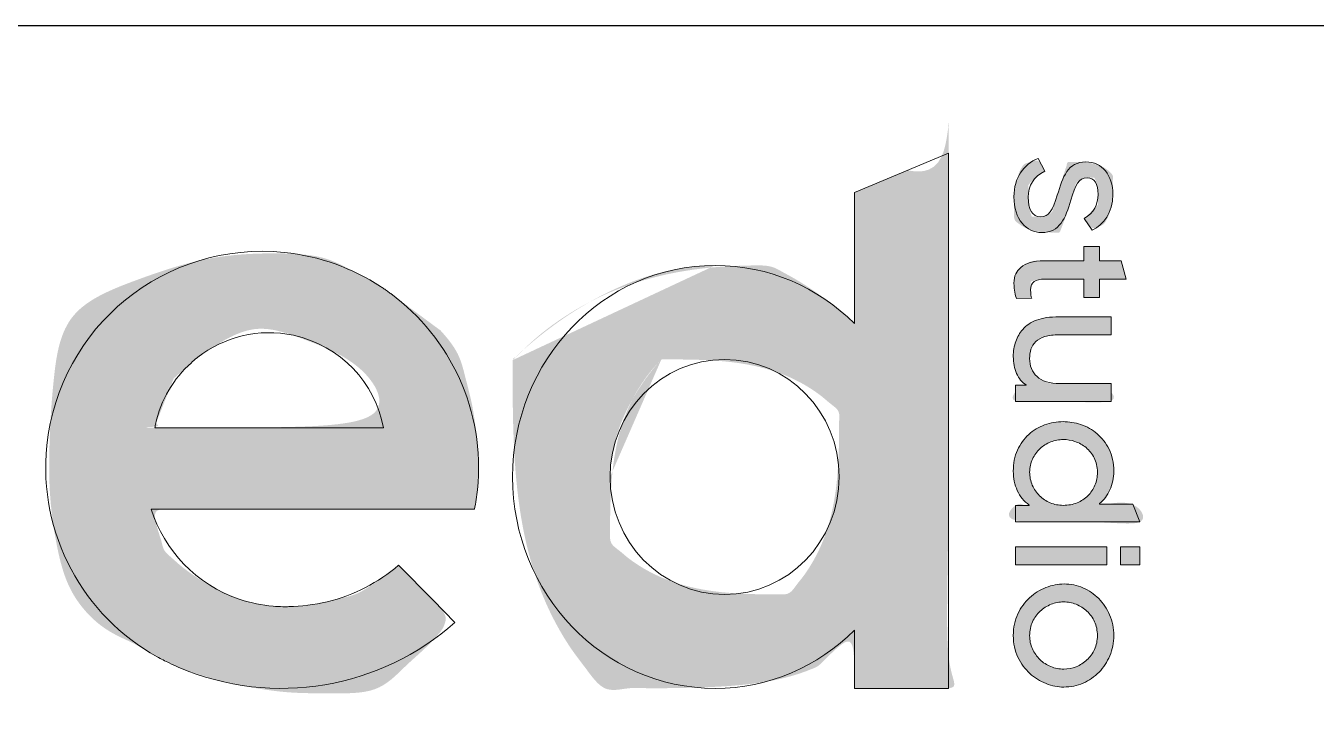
# Model space of a CAD drawing. Header units: millimetres. Extents: x -41 to 379, y -37 to 257.
# Drawn here: x 303.01 to 320.86, y -26 to -16.56 of the extents above; entities that cross this region are included whole.
import ezdxf

# ---------------------------------------------------------------- set-up
doc = ezdxf.new("R2010")
doc.units = ezdxf.units.MM
doc.layers.add('_U+56FE_U+5C42 1', color=7, linetype='Continuous')
doc.layers.add('EFEXPLORER-ENCLOSURE-DXF_FORMAT', color=7, linetype='Continuous')

# ---------------------------------------------------------------- blocks, each defined once
blk = doc.blocks.new('block 12')
at = {"layer": '_U+56FE_U+5C42 1'}
h = blk.add_hatch(color=253, dxfattribs=at)
h.dxf.hatch_style = 2
edge = h.paths.add_edge_path()
edge.add_spline(control_points=[(382.45, -215.86), (382.45, -215.86), (382.45, -215.86), (382.45, -214.13), (382.45, -212.36), (381.8, -211.34), (380.63, -211.34), (379.13, -211.34), (378.63, -212.49), (377.85, -215.11), (376.97, -218.14), (375.97, -220.56), (372.96, -220.56), (370.34, -220.56), (368.28, -218.33), (368.28, -214.52), (368.28, -211.34), (369.93, -209.09), (372.35, -208.07), (372.35, -208.07), (373.48, -210.21), (373.48, -210.21), (371.59, -211.17), (370.69, -212.64), (370.69, -214.63), (370.69, -216.58), (371.31, -217.9), (372.77, -217.9), (374.15, -217.9), (374.8, -216.9), (375.58, -214.26), (376.49, -211.17), (377.34, -208.67), (380.39, -208.67), (383.12, -208.67), (384.92, -210.9), (384.92, -214.15), (384.92, -217.32), (383.36, -219.18), (381.47, -220.15), (381.47, -220.15), (380.11, -218.18), (380.11, -218.18), (381.71, -217.23), (382.45, -215.86)], knot_values=[-1, 0, 0, 0, 0, 0, 1, 1, 1, 2, 2, 2, 3, 3, 3, 4, 4, 4, 5, 5, 5, 6, 6, 6, 7, 7, 7, 8, 8, 8, 9, 9, 9, 10, 10, 10, 11, 11, 11, 12, 12, 12, 13, 13, 13, 14, 14, 14, 14], degree=3, periodic=0)
at = {"layer": '_U+56FE_U+5C42 1', "lineweight": 0}
blk.add_open_spline([(372.35, -208.07), (372.35, -208.07), (373.48, -210.21), (373.48, -210.21), (371.59, -211.17), (370.69, -212.64), (370.69, -214.63), (370.69, -216.58), (371.31, -217.9), (372.77, -217.9), (374.15, -217.9), (374.8, -216.9), (375.58, -214.26), (376.49, -211.17), (377.34, -208.67), (380.39, -208.67), (383.12, -208.67), (384.92, -210.9), (384.92, -214.15), (384.92, -217.32), (383.36, -219.18), (381.47, -220.15), (381.47, -220.15), (380.11, -218.18), (380.11, -218.18), (381.71, -217.23), (382.45, -215.86), (382.45, -214.13), (382.45, -212.36), (381.8, -211.34), (380.63, -211.34), (379.13, -211.34), (378.63, -212.49), (377.85, -215.11), (376.97, -218.14), (375.97, -220.56), (372.96, -220.56), (370.34, -220.56), (368.28, -218.33), (368.28, -214.52), (368.28, -211.34), (369.93, -209.09), (372.35, -208.07)], degree=3, knots=[0, 0, 0, 0, 1, 1, 1, 2, 2, 2, 3, 3, 3, 4, 4, 4, 5, 5, 5, 6, 6, 6, 7, 7, 7, 8, 8, 8, 9, 9, 9, 10, 10, 10, 11, 11, 11, 12, 12, 12, 13, 13, 13, 14, 14, 14, 14], dxfattribs=at)
blk = doc.blocks.new('block 11')
at = {"layer": '_U+56FE_U+5C42 1'}
h = blk.add_hatch(color=253, dxfattribs=at)
h.dxf.hatch_style = 2
edge = h.paths.add_edge_path()
edge.add_spline(control_points=[(380.03, -225.33), (380.03, -225.33), (380.03, -225.33), (380.03, -225.33), (380.03, -225.33), (380.03, -222.89), (380.03, -222.89), (380.03, -222.89), (382.7, -222.89), (382.7, -222.89), (382.7, -222.89), (382.7, -225.33), (382.7, -225.33), (382.7, -225.33), (386.31, -225.33), (386.31, -225.33), (386.31, -225.33), (387.16, -228.41), (387.16, -228.41), (387.16, -228.41), (382.7, -228.41), (382.7, -228.41), (382.7, -228.41), (382.7, -231.5), (382.7, -231.5), (382.7, -231.5), (380.03, -231.5), (380.03, -231.5), (380.03, -231.5), (380.03, -228.41), (380.03, -228.41), (380.03, -228.41), (373.54, -228.41), (373.54, -228.41), (371.83, -228.41), (371.09, -228.87), (371.09, -230.23), (371.09, -230.84), (371.18, -231.31), (371.27, -231.63), (371.27, -231.63), (368.71, -231.68), (368.71, -231.68), (368.5, -231.16), (368.28, -230.23), (368.28, -229.1), (368.28, -227.8), (368.72, -227.1), (369.45, -226.43), (370.26, -225.68), (371.53, -225.33), (373.39, -225.33), (373.39, -225.33), (380.03, -225.33)], knot_values=[-1, 0, 0, 0, 0, 0, 1, 1, 1, 2, 2, 2, 3, 3, 3, 4, 4, 4, 5, 5, 5, 6, 6, 6, 7, 7, 7, 8, 8, 8, 9, 9, 9, 10, 10, 10, 11, 11, 11, 12, 12, 12, 13, 13, 13, 14, 14, 14, 15, 15, 15, 16, 16, 16, 17, 17, 17, 17], degree=3, periodic=0)
h = blk.add_hatch(color=253, dxfattribs=at)
h.dxf.hatch_style = 2
edge = h.paths.add_edge_path()
edge.add_spline(control_points=[(368.31, -239.67), (368.31, -239.67), (368.31, -239.67), (368.58, -238.89), (368.86, -238.12), (369.26, -237.45), (369.76, -236.87), (370.34, -236.19), (371.11, -235.67), (372.08, -235.3), (373.05, -234.93), (374.33, -234.75), (375.94, -234.75), (375.94, -234.75), (384.65, -234.75), (384.65, -234.75), (384.65, -234.75), (384.65, -237.77), (384.65, -237.77), (384.65, -237.77), (375.94, -237.77), (375.94, -237.77), (374.96, -237.77), (374.14, -237.86), (373.49, -238.07), (372.84, -238.27), (372.33, -238.56), (371.95, -238.92), (371.58, -239.29), (371.31, -239.72), (371.15, -240.2), (371, -240.68), (370.92, -241.21), (370.92, -241.77), (370.92, -243.02), (371.33, -244.04), (372.16, -244.81), (372.98, -245.59), (374.27, -245.98), (376.03, -245.98), (376.03, -245.98), (384.65, -245.98), (384.65, -245.98), (384.65, -245.98), (384.65, -248.99), (384.65, -248.99), (384.65, -248.99), (368.57, -248.99), (368.57, -248.99), (368.57, -248.99), (368.57, -246.24), (368.57, -246.24), (368.57, -246.24), (370.31, -246.24), (370.31, -246.24), (370.31, -246.24), (370.31, -246.18), (370.31, -246.18), (369.62, -245.78), (369.08, -245.14), (368.72, -244.28), (368.35, -243.42), (368.17, -242.47), (368.17, -241.45), (368.17, -240.52), (368.31, -239.67)], knot_values=[-1, 0, 0, 0, 0, 0, 1, 1, 1, 2, 2, 2, 3, 3, 3, 4, 4, 4, 5, 5, 5, 6, 6, 6, 7, 7, 7, 8, 8, 8, 9, 9, 9, 10, 10, 10, 11, 11, 11, 12, 12, 12, 13, 13, 13, 14, 14, 14, 15, 15, 15, 16, 16, 16, 17, 17, 17, 18, 18, 18, 19, 19, 19, 20, 20, 20, 21, 21, 21, 21], degree=3, periodic=0)
h = blk.add_hatch(color=253, dxfattribs=at)
h.dxf.hatch_style = 2
edge = h.paths.add_edge_path()
edge.add_spline(control_points=[(383.41, -265.62), (383.41, -265.62), (383.41, -265.62), (382.67, -266.19), (382.67, -266.19), (382.67, -266.26), (382.67, -266.26), (382.67, -266.26), (388.29, -266.26), (388.29, -266.26), (388.29, -266.26), (389.48, -269.27), (389.48, -269.27), (389.48, -269.27), (368.57, -269.27), (368.57, -269.27), (368.57, -269.27), (368.57, -266.48), (368.57, -266.48), (368.57, -266.48), (370.86, -266.48), (370.86, -266.48), (370.86, -266.48), (370.86, -266.43), (370.86, -266.43), (369.97, -265.79), (369.3, -264.98), (368.85, -263.99), (368.4, -263), (368.17, -261.92), (368.17, -260.74), (368.17, -259.41), (368.4, -258.22), (368.88, -257.19), (369.35, -256.15), (369.98, -255.28), (370.76, -254.56), (371.54, -253.85), (372.44, -253.3), (373.44, -252.94), (374.45, -252.57), (375.49, -252.39), (376.55, -252.39), (377.54, -252.39), (378.53, -252.55), (379.54, -252.89), (380.54, -253.23), (381.46, -253.74), (382.28, -254.43), (383.1, -255.12), (383.78, -255.98), (384.3, -257.03), (384.82, -258.07), (385.08, -259.31), (385.08, -260.74), (385.08, -261.86), (384.86, -262.91), (384.43, -263.88), (384, -264.84), (383.41, -265.62)], knot_values=[-1, 0, 0, 0, 0, 0, 1, 1, 1, 2, 2, 2, 3, 3, 3, 4, 4, 4, 5, 5, 5, 6, 6, 6, 7, 7, 7, 8, 8, 8, 9, 9, 9, 10, 10, 10, 11, 11, 11, 12, 12, 12, 13, 13, 13, 14, 14, 14, 15, 15, 15, 16, 16, 16, 17, 17, 17, 18, 18, 18, 19, 19, 19, 19], degree=3, periodic=0)
edge = h.paths.add_edge_path()
edge.add_spline(control_points=[(371.72, -258), (371.72, -258), (371.72, -258), (371.4, -258.68), (371.08, -259.36), (370.92, -260.09), (370.92, -260.89), (370.92, -261.68), (371.08, -262.42), (371.37, -263.09), (371.67, -263.77), (372.08, -264.36), (372.59, -264.86), (373.1, -265.36), (373.7, -265.76), (374.39, -266.05), (375.07, -266.34), (375.81, -266.48), (376.58, -266.48), (377.43, -266.48), (378.21, -266.34), (378.91, -266.05), (379.62, -265.76), (380.23, -265.36), (380.73, -264.86), (381.23, -264.36), (381.62, -263.77), (381.9, -263.09), (382.19, -262.42), (382.32, -261.69), (382.32, -260.92), (382.32, -259.99), (382.15, -259.18), (381.79, -258.49), (381.43, -257.81), (380.97, -257.23), (380.41, -256.77), (379.85, -256.3), (379.23, -255.96), (378.55, -255.74), (377.88, -255.51), (377.22, -255.4), (376.58, -255.4), (375.84, -255.4), (375.14, -255.54), (374.46, -255.81), (373.78, -256.08), (373.18, -256.46), (372.66, -256.94), (372.14, -257.42), (371.72, -258)], knot_values=[-1, 0, 0, 0, 0, 0, 1, 1, 1, 2, 2, 2, 3, 3, 3, 4, 4, 4, 5, 5, 5, 6, 6, 6, 7, 7, 7, 8, 8, 8, 9, 9, 9, 10, 10, 10, 11, 11, 11, 12, 12, 12, 13, 13, 13, 14, 14, 14, 15, 15, 15, 16, 16, 16, 16], degree=3, periodic=0)
h = blk.add_hatch(color=253, dxfattribs=at)
h.dxf.hatch_style = 2
h.paths.add_polyline_path([(386.2, -276.48), (386.2, -273.46), (389.48, -273.46), (389.48, -276.48)])
h.paths.add_polyline_path([(368.57, -276.48), (368.57, -273.46), (383.9, -273.46), (383.9, -276.48)])
h = blk.add_hatch(color=253, dxfattribs=at)
h.dxf.hatch_style = 2
edge = h.paths.add_edge_path()
edge.add_spline(control_points=[(383.92, -283.87), (383.92, -283.87), (383.92, -283.87), (384.38, -284.93), (384.85, -285.99), (385.08, -287.14), (385.08, -288.4), (385.08, -289.61), (384.86, -290.75), (384.41, -291.8), (383.97, -292.86), (383.36, -293.78), (382.6, -294.56), (381.84, -295.35), (380.94, -295.96), (379.92, -296.41), (378.89, -296.85), (377.81, -297.07), (376.67, -297.07), (375.68, -297.07), (374.68, -296.87), (373.68, -296.48), (372.67, -296.08), (371.76, -295.51), (370.95, -294.78), (370.14, -294.04), (369.47, -293.14), (368.95, -292.05), (368.43, -290.97), (368.17, -289.75), (368.17, -288.4), (368.17, -287.04), (368.42, -285.83), (368.93, -284.76), (369.45, -283.68), (370.11, -282.77), (370.92, -282.03), (371.73, -281.28), (372.65, -280.71), (373.66, -280.32), (374.68, -279.92), (375.7, -279.72), (376.72, -279.72), (377.83, -279.72), (378.88, -279.94), (379.89, -280.37), (380.89, -280.81), (381.78, -281.41), (382.54, -282.19), (383.3, -282.96), (383.92, -283.87)], knot_values=[-1, 0, 0, 0, 0, 0, 1, 1, 1, 2, 2, 2, 3, 3, 3, 4, 4, 4, 5, 5, 5, 6, 6, 6, 7, 7, 7, 8, 8, 8, 9, 9, 9, 10, 10, 10, 11, 11, 11, 12, 12, 12, 13, 13, 13, 14, 14, 14, 15, 15, 15, 16, 16, 16, 16], degree=3, periodic=0)
edge = h.paths.add_edge_path()
edge.add_spline(control_points=[(371.72, -285.4), (371.72, -285.4), (371.72, -285.4), (371.4, -286.09), (371.08, -286.78), (370.92, -287.55), (370.92, -288.4), (370.92, -289.21), (371.08, -289.96), (371.38, -290.65), (371.7, -291.33), (372.12, -291.93), (372.65, -292.44), (373.18, -292.96), (373.79, -293.35), (374.49, -293.63), (375.19, -293.91), (375.91, -294.05), (376.67, -294.05), (377.38, -294.05), (378.08, -293.92), (378.76, -293.65), (379.43, -293.38), (380.04, -292.99), (380.57, -292.5), (381.1, -292.01), (381.53, -291.42), (381.84, -290.72), (382.17, -290.02), (382.32, -289.25), (382.32, -288.4), (382.32, -287.55), (382.17, -286.77), (381.84, -286.07), (381.53, -285.38), (381.1, -284.78), (380.57, -284.29), (380.04, -283.8), (379.43, -283.42), (378.74, -283.14), (378.06, -282.88), (377.35, -282.74), (376.64, -282.74), (375.9, -282.74), (375.2, -282.88), (374.52, -283.14), (373.84, -283.42), (373.23, -283.8), (372.69, -284.31), (372.15, -284.81), (371.72, -285.4)], knot_values=[-1, 0, 0, 0, 0, 0, 1, 1, 1, 2, 2, 2, 3, 3, 3, 4, 4, 4, 5, 5, 5, 6, 6, 6, 7, 7, 7, 8, 8, 8, 9, 9, 9, 10, 10, 10, 11, 11, 11, 12, 12, 12, 13, 13, 13, 14, 14, 14, 15, 15, 15, 16, 16, 16, 16], degree=3, periodic=0)
at = {"layer": '_U+56FE_U+5C42 1', "lineweight": 0}
for points in [[(368.57, -276.48), (368.57, -273.46), (383.9, -273.46), (383.9, -276.48), (368.57, -276.48)], [(386.2, -276.48), (386.2, -273.46), (389.48, -273.46), (389.48, -276.48), (386.2, -276.48)]]:
    blk.add_lwpolyline(points, dxfattribs=at)
for points, knots in [([(387.16, -228.41), (387.16, -228.41), (382.7, -228.41), (382.7, -228.41), (382.7, -228.41), (382.7, -231.5), (382.7, -231.5), (382.7, -231.5), (380.03, -231.5), (380.03, -231.5), (380.03, -231.5), (380.03, -228.41), (380.03, -228.41), (380.03, -228.41), (373.54, -228.41), (373.54, -228.41), (371.83, -228.41), (371.09, -228.87), (371.09, -230.23), (371.09, -230.84), (371.18, -231.31), (371.27, -231.63), (371.27, -231.63), (368.71, -231.68), (368.71, -231.68), (368.5, -231.16), (368.28, -230.23), (368.28, -229.1), (368.28, -227.8), (368.72, -227.1), (369.45, -226.43), (370.26, -225.68), (371.53, -225.33), (373.39, -225.33), (373.39, -225.33), (380.03, -225.33), (380.03, -225.33), (380.03, -225.33), (380.03, -222.89), (380.03, -222.89), (380.03, -222.89), (382.7, -222.89), (382.7, -222.89), (382.7, -222.89), (382.7, -225.33), (382.7, -225.33), (382.7, -225.33), (386.31, -225.33), (386.31, -225.33), (386.31, -225.33), (387.16, -228.41), (387.16, -228.41)], [0, 0, 0, 0, 1, 1, 1, 2, 2, 2, 3, 3, 3, 4, 4, 4, 5, 5, 5, 6, 6, 6, 7, 7, 7, 8, 8, 8, 9, 9, 9, 10, 10, 10, 11, 11, 11, 12, 12, 12, 13, 13, 13, 14, 14, 14, 15, 15, 15, 16, 16, 16, 17, 17, 17, 17]), ([(384.65, -237.77), (384.65, -237.77), (375.94, -237.77), (375.94, -237.77), (374.96, -237.77), (374.14, -237.86), (373.49, -238.07), (372.84, -238.27), (372.33, -238.56), (371.95, -238.92), (371.58, -239.29), (371.31, -239.72), (371.15, -240.2), (371, -240.68), (370.92, -241.21), (370.92, -241.77), (370.92, -243.02), (371.33, -244.04), (372.16, -244.81), (372.98, -245.59), (374.27, -245.98), (376.03, -245.98), (376.03, -245.98), (384.65, -245.98), (384.65, -245.98), (384.65, -245.98), (384.65, -248.99), (384.65, -248.99), (384.65, -248.99), (368.57, -248.99), (368.57, -248.99), (368.57, -248.99), (368.57, -246.24), (368.57, -246.24), (368.57, -246.24), (370.31, -246.24), (370.31, -246.24), (370.31, -246.24), (370.31, -246.18), (370.31, -246.18), (369.62, -245.78), (369.08, -245.14), (368.72, -244.28), (368.35, -243.42), (368.17, -242.47), (368.17, -241.45), (368.17, -240.52), (368.31, -239.67), (368.58, -238.89), (368.86, -238.12), (369.26, -237.45), (369.76, -236.87), (370.34, -236.19), (371.11, -235.67), (372.08, -235.3), (373.05, -234.93), (374.33, -234.75), (375.94, -234.75), (375.94, -234.75), (384.65, -234.75), (384.65, -234.75), (384.65, -234.75), (384.65, -237.77), (384.65, -237.77)], [0, 0, 0, 0, 1, 1, 1, 2, 2, 2, 3, 3, 3, 4, 4, 4, 5, 5, 5, 6, 6, 6, 7, 7, 7, 8, 8, 8, 9, 9, 9, 10, 10, 10, 11, 11, 11, 12, 12, 12, 13, 13, 13, 14, 14, 14, 15, 15, 15, 16, 16, 16, 17, 17, 17, 18, 18, 18, 19, 19, 19, 20, 20, 20, 21, 21, 21, 21]), ([(368.57, -266.48), (368.57, -266.48), (370.86, -266.48), (370.86, -266.48), (370.86, -266.48), (370.86, -266.43), (370.86, -266.43), (369.97, -265.79), (369.3, -264.98), (368.85, -263.99), (368.4, -263), (368.17, -261.92), (368.17, -260.74), (368.17, -259.41), (368.4, -258.22), (368.88, -257.19), (369.35, -256.15), (369.98, -255.28), (370.76, -254.56), (371.54, -253.85), (372.44, -253.3), (373.44, -252.94), (374.45, -252.57), (375.49, -252.39), (376.55, -252.39), (377.54, -252.39), (378.53, -252.55), (379.54, -252.89), (380.54, -253.23), (381.46, -253.74), (382.28, -254.43), (383.1, -255.12), (383.78, -255.98), (384.3, -257.03), (384.82, -258.07), (385.08, -259.31), (385.08, -260.74), (385.08, -261.86), (384.86, -262.91), (384.43, -263.88), (384, -264.84), (383.41, -265.62), (382.67, -266.19), (382.67, -266.19), (382.67, -266.26), (382.67, -266.26), (382.67, -266.26), (388.29, -266.26), (388.29, -266.26), (388.29, -266.26), (389.48, -269.27), (389.48, -269.27), (389.48, -269.27), (368.57, -269.27), (368.57, -269.27), (368.57, -269.27), (368.57, -266.48), (368.57, -266.48)], [0, 0, 0, 0, 1, 1, 1, 2, 2, 2, 3, 3, 3, 4, 4, 4, 5, 5, 5, 6, 6, 6, 7, 7, 7, 8, 8, 8, 9, 9, 9, 10, 10, 10, 11, 11, 11, 12, 12, 12, 13, 13, 13, 14, 14, 14, 15, 15, 15, 16, 16, 16, 17, 17, 17, 18, 18, 18, 19, 19, 19, 19]), ([(376.58, -266.48), (377.43, -266.48), (378.21, -266.34), (378.91, -266.05), (379.62, -265.76), (380.23, -265.36), (380.73, -264.86), (381.23, -264.36), (381.62, -263.77), (381.9, -263.09), (382.19, -262.42), (382.32, -261.69), (382.32, -260.92), (382.32, -259.99), (382.15, -259.18), (381.79, -258.49), (381.43, -257.81), (380.97, -257.23), (380.41, -256.77), (379.85, -256.3), (379.23, -255.96), (378.55, -255.74), (377.88, -255.51), (377.22, -255.4), (376.58, -255.4), (375.84, -255.4), (375.14, -255.54), (374.46, -255.81), (373.78, -256.08), (373.18, -256.46), (372.66, -256.94), (372.14, -257.42), (371.72, -258), (371.4, -258.68), (371.08, -259.36), (370.92, -260.09), (370.92, -260.89), (370.92, -261.68), (371.08, -262.42), (371.37, -263.09), (371.67, -263.77), (372.08, -264.36), (372.59, -264.86), (373.1, -265.36), (373.7, -265.76), (374.39, -266.05), (375.07, -266.34), (375.81, -266.48), (376.58, -266.48)], [0, 0, 0, 0, 1, 1, 1, 2, 2, 2, 3, 3, 3, 4, 4, 4, 5, 5, 5, 6, 6, 6, 7, 7, 7, 8, 8, 8, 9, 9, 9, 10, 10, 10, 11, 11, 11, 12, 12, 12, 13, 13, 13, 14, 14, 14, 15, 15, 15, 16, 16, 16, 16]), ([(376.67, -297.07), (375.68, -297.07), (374.68, -296.87), (373.68, -296.48), (372.67, -296.08), (371.76, -295.51), (370.95, -294.78), (370.14, -294.04), (369.47, -293.14), (368.95, -292.05), (368.43, -290.97), (368.17, -289.75), (368.17, -288.4), (368.17, -287.04), (368.42, -285.83), (368.93, -284.76), (369.45, -283.68), (370.11, -282.77), (370.92, -282.03), (371.73, -281.28), (372.65, -280.71), (373.66, -280.32), (374.68, -279.92), (375.7, -279.72), (376.72, -279.72), (377.83, -279.72), (378.88, -279.94), (379.89, -280.37), (380.89, -280.81), (381.78, -281.41), (382.54, -282.19), (383.3, -282.96), (383.92, -283.87), (384.38, -284.93), (384.85, -285.99), (385.08, -287.14), (385.08, -288.4), (385.08, -289.61), (384.86, -290.75), (384.41, -291.8), (383.97, -292.86), (383.36, -293.78), (382.6, -294.56), (381.84, -295.35), (380.94, -295.96), (379.92, -296.41), (378.89, -296.85), (377.81, -297.07), (376.67, -297.07)], [0, 0, 0, 0, 1, 1, 1, 2, 2, 2, 3, 3, 3, 4, 4, 4, 5, 5, 5, 6, 6, 6, 7, 7, 7, 8, 8, 8, 9, 9, 9, 10, 10, 10, 11, 11, 11, 12, 12, 12, 13, 13, 13, 14, 14, 14, 15, 15, 15, 16, 16, 16, 16]), ([(376.67, -294.05), (377.38, -294.05), (378.08, -293.92), (378.76, -293.65), (379.43, -293.38), (380.04, -292.99), (380.57, -292.5), (381.1, -292.01), (381.53, -291.42), (381.84, -290.72), (382.17, -290.02), (382.32, -289.25), (382.32, -288.4), (382.32, -287.55), (382.17, -286.77), (381.84, -286.07), (381.53, -285.38), (381.1, -284.78), (380.57, -284.29), (380.04, -283.8), (379.43, -283.42), (378.74, -283.14), (378.06, -282.88), (377.35, -282.74), (376.64, -282.74), (375.9, -282.74), (375.2, -282.88), (374.52, -283.14), (373.84, -283.42), (373.23, -283.8), (372.69, -284.31), (372.15, -284.81), (371.72, -285.4), (371.4, -286.09), (371.08, -286.78), (370.92, -287.55), (370.92, -288.4), (370.92, -289.21), (371.08, -289.96), (371.38, -290.65), (371.7, -291.33), (372.12, -291.93), (372.65, -292.44), (373.18, -292.96), (373.79, -293.35), (374.49, -293.63), (375.19, -293.91), (375.91, -294.05), (376.67, -294.05)], [0, 0, 0, 0, 1, 1, 1, 2, 2, 2, 3, 3, 3, 4, 4, 4, 5, 5, 5, 6, 6, 6, 7, 7, 7, 8, 8, 8, 9, 9, 9, 10, 10, 10, 11, 11, 11, 12, 12, 12, 13, 13, 13, 14, 14, 14, 15, 15, 15, 16, 16, 16, 16])]:
    blk.add_open_spline(points, degree=3, knots=knots, dxfattribs=at)
at = {"layer": '_U+56FE_U+5C42 1'}
blk.add_blockref('block 12', (0, 0), dxfattribs=at)

msp = doc.modelspace()

# ---------------------------------------------------------------- hatches: boundary and pattern name
at = {"layer": '_U+56FE_U+5C42 1'}
h = msp.add_hatch(color=148, dxfattribs=at)
h.dxf.hatch_style = 2
edge = h.paths.add_edge_path()
edge.add_spline(control_points=[(309.745, -21.187), (309.745, -21.187), (309.745, -21.187), (309.745, -22.803), (309.745, -24.42), (310.999, -25.73), (312.546, -25.73), (313.293, -25.73), (313.972, -25.424), (314.474, -24.926), (314.474, -24.926), (314.474, -25.73), (314.474, -25.73), (314.474, -25.73), (315.777, -25.73), (315.777, -25.73), (315.777, -25.73), (315.777, -18.323), (315.777, -18.323), (315.777, -18.323), (314.474, -18.866), (314.474, -18.866), (314.474, -18.866), (314.474, -20.68), (314.474, -20.68), (313.972, -20.182), (313.293, -19.876), (312.546, -19.876), (310.999, -19.876), (309.745, -21.187)], knot_values=[-1, 0, 0, 0, 0, 0, 1, 1, 1, 2, 2, 2, 3, 3, 3, 4, 4, 4, 5, 5, 5, 6, 6, 6, 7, 7, 7, 8, 8, 8, 9, 9, 9, 9], degree=3, periodic=0)
edge = h.paths.add_edge_path()
edge.add_spline(control_points=[(311.803, -21.177), (311.803, -21.177), (311.803, -21.177), (312.678, -21.177), (313.554, -21.177), (314.263, -21.905), (314.263, -22.803), (314.263, -23.702), (313.554, -24.43), (312.678, -24.43), (311.803, -24.43), (311.093, -23.702), (311.093, -22.803), (311.093, -21.905), (311.803, -21.177)], knot_values=[-1, 0, 0, 0, 0, 0, 1, 1, 1, 2, 2, 2, 3, 3, 3, 4, 4, 4, 4], degree=3, periodic=0)
h = msp.add_hatch(color=148, dxfattribs=at)
h.dxf.hatch_style = 2
edge = h.paths.add_edge_path()
edge.add_spline(control_points=[(305.003, -23.25), (305.003, -23.25), (305.003, -23.25), (305.003, -23.25), (305.003, -23.25), (307.75, -23.25), (307.75, -23.25), (307.75, -23.25), (308.432, -23.25), (308.432, -23.25), (308.432, -23.25), (308.772, -23.25), (308.772, -23.25), (308.772, -23.25), (309.218, -23.25), (309.218, -23.25), (309.235, -23.161), (309.249, -23.072), (309.258, -22.981), (309.371, -21.889), (308.881, -20.875), (308.058, -20.266), (308.043, -20.255), (308.028, -20.244), (308.012, -20.233), (307.996, -20.221), (307.98, -20.209), (307.963, -20.198), (307.949, -20.188), (307.933, -20.178), (307.918, -20.168), (307.53, -19.915), (307.079, -19.747), (306.586, -19.696), (304.941, -19.527), (303.47, -20.724), (303.301, -22.368), (303.175, -23.597), (303.81, -24.727), (304.825, -25.292), (304.881, -25.323), (304.937, -25.351), (304.994, -25.378), (305.036, -25.398), (305.078, -25.417), (305.12, -25.435), (306.438, -26.005), (307.927, -25.725), (308.947, -24.817), (308.947, -24.817), (308.645, -24.511), (308.645, -24.511), (308.645, -24.511), (308.167, -24.027), (308.167, -24.027), (307.89, -24.263), (307.555, -24.44), (307.177, -24.532), (306.999, -24.575), (306.822, -24.596), (306.647, -24.599), (306.636, -24.6), (306.626, -24.6), (306.615, -24.6), (306.598, -24.6), (306.582, -24.6), (306.565, -24.6), (306.52, -24.599), (306.476, -24.597), (306.431, -24.593), (306.278, -24.581), (306.125, -24.55), (305.974, -24.5), (305.364, -24.296), (304.925, -23.818), (304.744, -23.25), (304.744, -23.25), (305.003, -23.25)], knot_values=[-1, 0, 0, 0, 0, 0, 1, 1, 1, 2, 2, 2, 3, 3, 3, 4, 4, 4, 5, 5, 5, 6, 6, 6, 7, 7, 7, 8, 8, 8, 9, 9, 9, 10, 10, 10, 11, 11, 11, 12, 12, 12, 13, 13, 13, 14, 14, 14, 15, 15, 15, 16, 16, 16, 17, 17, 17, 18, 18, 18, 19, 19, 19, 20, 20, 20, 21, 21, 21, 22, 22, 22, 23, 23, 23, 24, 24, 24, 25, 25, 25, 25], degree=3, periodic=0)
edge = h.paths.add_edge_path()
edge.add_spline(control_points=[(305.057, -21.44), (305.057, -21.44), (305.057, -21.44), (305.3, -21.222), (305.309, -21.214), (305.318, -21.205), (305.328, -21.197), (305.338, -21.188), (305.348, -21.18), (305.358, -21.171), (305.368, -21.163), (305.378, -21.155), (305.388, -21.148), (305.75, -20.866), (306.23, -20.74), (306.713, -20.843), (307.368, -20.984), (307.843, -21.504), (307.957, -22.123), (307.957, -22.123), (304.796, -22.123), (304.796, -22.123), (304.798, -22.108), (304.801, -22.093), (304.804, -22.078), (304.878, -21.734), (305.057, -21.44)], knot_values=[-1, 0, 0, 0, 0, 0, 1, 1, 1, 2, 2, 2, 3, 3, 3, 4, 4, 4, 5, 5, 5, 6, 6, 6, 7, 7, 7, 8, 8, 8, 8], degree=3, periodic=0)

# ---------------------------------------------------------------- linework, layer by layer
at = {"layer": '_U+56FE_U+5C42 1', "lineweight": 0}
for points, knots in [([(314.474, -18.866), (314.474, -18.866), (314.474, -20.68), (314.474, -20.68), (313.972, -20.182), (313.293, -19.876), (312.546, -19.876), (310.999, -19.876), (309.745, -21.187), (309.745, -22.803), (309.745, -24.42), (310.999, -25.73), (312.546, -25.73), (313.293, -25.73), (313.972, -25.424), (314.474, -24.926), (314.474, -24.926), (314.474, -25.73), (314.474, -25.73), (314.474, -25.73), (315.777, -25.73), (315.777, -25.73), (315.777, -25.73), (315.777, -18.323), (315.777, -18.323), (315.777, -18.323), (314.474, -18.866), (314.474, -18.866)], [0, 0, 0, 0, 1, 1, 1, 2, 2, 2, 3, 3, 3, 4, 4, 4, 5, 5, 5, 6, 6, 6, 7, 7, 7, 8, 8, 8, 9, 9, 9, 9]), ([(308.058, -20.266), (308.043, -20.255), (308.028, -20.244), (308.012, -20.233), (307.996, -20.221), (307.98, -20.209), (307.963, -20.198), (307.949, -20.188), (307.933, -20.178), (307.918, -20.168), (307.53, -19.915), (307.079, -19.747), (306.586, -19.696), (304.941, -19.527), (303.47, -20.724), (303.301, -22.368), (303.175, -23.597), (303.81, -24.727), (304.825, -25.292), (304.881, -25.323), (304.937, -25.351), (304.994, -25.378), (305.036, -25.398), (305.078, -25.417), (305.12, -25.435), (306.438, -26.005), (307.927, -25.725), (308.947, -24.817), (308.947, -24.817), (308.645, -24.511), (308.645, -24.511), (308.645, -24.511), (308.167, -24.027), (308.167, -24.027), (307.89, -24.263), (307.555, -24.44), (307.177, -24.532), (306.999, -24.575), (306.822, -24.596), (306.647, -24.599), (306.636, -24.6), (306.626, -24.6), (306.615, -24.6), (306.598, -24.6), (306.582, -24.6), (306.565, -24.6), (306.52, -24.599), (306.476, -24.597), (306.431, -24.593), (306.278, -24.581), (306.125, -24.55), (305.974, -24.5), (305.364, -24.296), (304.925, -23.818), (304.744, -23.25), (304.744, -23.25), (305.003, -23.25), (305.003, -23.25), (305.003, -23.25), (307.75, -23.25), (307.75, -23.25), (307.75, -23.25), (308.432, -23.25), (308.432, -23.25), (308.432, -23.25), (308.772, -23.25), (308.772, -23.25), (308.772, -23.25), (309.218, -23.25), (309.218, -23.25), (309.235, -23.161), (309.249, -23.072), (309.258, -22.981), (309.371, -21.889), (308.881, -20.875), (308.058, -20.266)], [0, 0, 0, 0, 1, 1, 1, 2, 2, 2, 3, 3, 3, 4, 4, 4, 5, 5, 5, 6, 6, 6, 7, 7, 7, 8, 8, 8, 9, 9, 9, 10, 10, 10, 11, 11, 11, 12, 12, 12, 13, 13, 13, 14, 14, 14, 15, 15, 15, 16, 16, 16, 17, 17, 17, 18, 18, 18, 19, 19, 19, 20, 20, 20, 21, 21, 21, 22, 22, 22, 23, 23, 23, 24, 24, 24, 25, 25, 25, 25]), ([(304.796, -22.123), (304.798, -22.108), (304.801, -22.093), (304.804, -22.078), (304.878, -21.734), (305.057, -21.44), (305.3, -21.222), (305.309, -21.214), (305.318, -21.205), (305.328, -21.197), (305.338, -21.188), (305.348, -21.18), (305.358, -21.171), (305.368, -21.163), (305.378, -21.155), (305.388, -21.148), (305.75, -20.866), (306.23, -20.74), (306.713, -20.843), (307.368, -20.984), (307.843, -21.504), (307.957, -22.123), (307.957, -22.123), (304.796, -22.123), (304.796, -22.123)], [0, 0, 0, 0, 1, 1, 1, 2, 2, 2, 3, 3, 3, 4, 4, 4, 5, 5, 5, 6, 6, 6, 7, 7, 7, 8, 8, 8, 8]), ([(312.678, -24.43), (311.803, -24.43), (311.093, -23.702), (311.093, -22.803), (311.093, -21.905), (311.803, -21.177), (312.678, -21.177), (313.554, -21.177), (314.263, -21.905), (314.263, -22.803), (314.263, -23.702), (313.554, -24.43), (312.678, -24.43)], [0, 0, 0, 0, 1, 1, 1, 2, 2, 2, 3, 3, 3, 4, 4, 4, 4])]:
    msp.add_open_spline(points, degree=3, knots=knots, dxfattribs=at)
at = {"layer": 'EFEXPLORER-ENCLOSURE-DXF_FORMAT', "color": 7, "linetype": 'Continuous'}
msp.add_line((373.734, -16.559), (263.301, -16.559), dxfattribs=at)

# ---------------------------------------------------------------- block references
at = {"layer": '_U+56FE_U+5C42 1', "xscale": 0.0822228554545122, "yscale": 0.0822228554545122, "zscale": 0.0822228554545122}
msp.add_blockref('block 11', (286.4, -1.286), dxfattribs=at)

doc.saveas('drawing.dxf')
